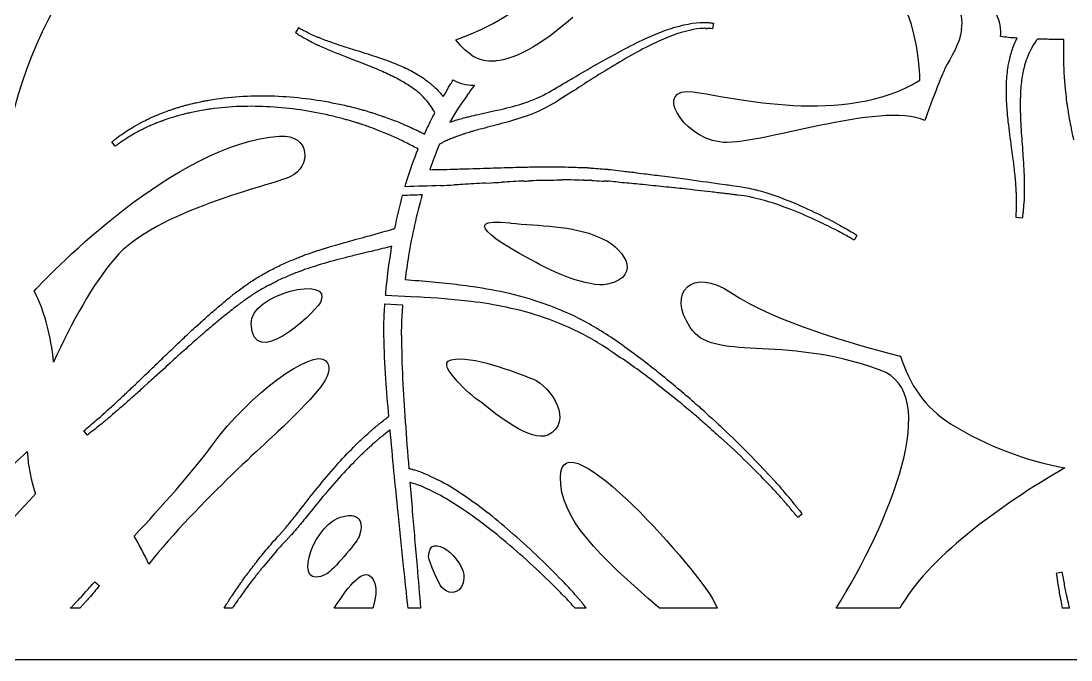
# Model space of a CAD drawing. Header units: metres. Extents: x -136 to 12250, y 0 to 1406.
# Drawn here: x 1243 to 2321, y 0 to 655 of the extents above; entities that cross this region are included whole.
import ezdxf

# ---------------------------------------------------------------- set-up
doc = ezdxf.new("R2010")
doc.units = ezdxf.units.M
doc.layers.add('PDF_Geometry', color=7, linetype='Continuous')

msp = doc.modelspace()

# ---------------------------------------------------------------- linework, layer by layer
at = {"lineweight": -2}
msp.add_line((12250, 0), (0, 0), dxfattribs=at)
for points in [[(1303.7, 53.1), (1293.8, 53.1)], [(1460.3, 53.1), (1451.7, 53.1)], [(1604.5, 53.1), (1564.8, 53.1)], [(1653.4, 53.1), (1640.5, 53.1)], [(1823.4, 53.1), (1811.8, 53.1)], [(1957.8, 53.1), (1898.4, 53.1)], [(2145.2, 53.1), (2079.9, 53.1)], [(2319.3, 53.1), (2311.8, 53.1)]]:
    msp.add_lwpolyline(points, dxfattribs=at)
at = {"layer": 'PDF_Geometry', "lineweight": -2}
for p, q in [((1719.8, 488.9), (1725.7, 489.2)), ((1778.9, 491.8), (1787.1, 492)), ((1651.5, 388.6), (1651.3, 388.6)), ((1617.5, 374), (1650.2, 372.2)), ((1616.8, 365.2), (1634.9, 364.2)), ((1849.5, 316.4), (1858.9, 309.9)), ((1952.1, 247.9), (1952.1, 248)), ((1956.3, 244.1), (1952.1, 247.9)), ((1645.6, 195.3), (1645.4, 195.3)), ((2040.3, 146.3), (2044.8, 149.9))]:
    msp.add_line(p, q, dxfattribs=at)
for points in [[(1657.3, 595.6, -0.002545), (1655.5, 596.8), (1655.4, 596.9, 0.028987), (1641.7, 604.8, 0.022363), (1626.5, 611.6, 0.013959), (1610.7, 617.4, 0.0068), (1588.2, 624.6, -0.000759), (1579.4, 627.3, -0.005516), (1565.2, 632, -0.008312), (1552.8, 636.5, 0.002406), (1550.4, 637.5, -0.000615), (1547.3, 638.7, -0.001483), (1544.2, 640.1, -0.000093), (1542.4, 640.8, -0.011853), (1534.7, 644.6), (1534.6, 644.6, -0.015584), (1530.9, 646.6, 0.00036), (1529.8, 647.2, 0.001541), (1528, 648.2), (1525.1, 643.3, 0.004022), (1526.8, 642.2), (1526.8, 642.1, -0.006283), (1527.9, 641.4, 0.016325), (1531.7, 639.1, 0.014304), (1539.5, 634.7, 0.003984), (1544.4, 632.2), (1546, 631.5, 0.001379), (1549.8, 629.6, 0.01041), (1562.3, 624.2, 0.006363), (1576.4, 618.6, 0.001179), (1586.2, 614.8, -0.006523), (1606.7, 606.8, -0.013595), (1621.6, 600.2, -0.021558), (1635.4, 593, -0.027554), (1647.1, 585.2, 0.005144), (1649, 583.8)], [(1945.8, 653.7), (1945.9, 653.7, 0.004243), (1947.6, 653.6)], [(1950.3, 653.4, -0.001239), (1953.8, 652.9), (1953, 647.2, 0.002731), (1949.6, 647.5)], [(2257.6, 615.2, 0.002022), (2258.4, 619), (2258.5, 619.2, 0.003255), (2259.5, 622.8, -0.037578), (2264.6, 635.8), (2264.6, 635.9, -0.003299), (2265.5, 637.6)], [(2321.8, 541.4, 0.003017), (2320.8, 546.9, -0.011753), (2318.9, 557.1, 0.00051), (2318.1, 561.9), (2317.7, 564.7, 0.00065), (2317.2, 567.8, -0.000912), (2316.6, 572.1, -0.010603), (2315.4, 582.7, 0.001359), (2315, 586.1, -0.012035), (2314.3, 594.8, 0.00403), (2313.9, 599.1, -0.008213), (2313.6, 606.5, 0.004153), (2313.4, 610.9), (2313.4, 611, -0.014625), (2313.3, 630.3, -0.007872), (2313.5, 636.2, -0.00996), (2298, 636.3, 0.000356), (2291.2, 636.6, -0.000795), (2286.4, 636.7, 0.018311), (2285.1, 635), (2285, 634.8)], [(2280.4, 627.7, 0.037128), (2275.6, 617.4, 0.003442), (2275, 615.8, -0.002138), (2274.5, 614.3, -0.001992), (2273.5, 611)], [(1690.9, 553.8, 0.002503), (1693.1, 554.5, -0.01172), (1698.9, 556.1, 0.003931), (1702.4, 557), (1702.5, 557), (1703.9, 557.4, -0.004107), (1712.7, 559.4, -0.000581), (1735.6, 564.5, 0.025451), (1760.2, 571.3, 0.0481), (1784.6, 582, 0.004127), (1807.7, 595.5), (1809.5, 596.5, -0.011273), (1859.2, 624.7)], [(1863.7, 616.6, 0.011136), (1815.5, 586.9), (1813.2, 585.4, -0.003466), (1791, 571.4, -0.04718), (1764.7, 558.7, -0.024465), (1739.1, 550.7, -0.000548), (1716.4, 544.7, 0.003349), (1709.4, 542.8, -0.00137), (1706.5, 542, -0.002511), (1703.2, 541, 0.01172), (1697.8, 539.3, -0.002615), (1696, 538.7)], [(2271.7, 461.7, -0.017101), (2271.2, 456.8, 0.004922), (2271, 455.4), (2271, 455.3, -0.003231), (2270.6, 453), (2264.3, 453.7, -0.000023), (2264.4, 456, -0.004925), (2264.5, 457.4, 0.014331), (2264.8, 462.1), (2264.8, 462.2, 0.012111), (2264.9, 471.8, 0.001447), (2264.9, 473.9, 0.00116), (2264.7, 477.7, 0.000577), (2264.5, 481.4, -0.000545), (2264.4, 484.3, 0.008507), (2263.1, 499.1, 0.005459), (2261.1, 515.6, 0.001059), (2259.7, 525.7, -0.006912), (2256.4, 551.9, -0.013907), (2254.8, 570.8, -0.022429), (2254.5, 589.3, -0.028766), (2256, 606.9), (2256, 607.1, 0.004388), (2256.4, 609.4)], [(2272.3, 606.6, -0.005917), (2271.7, 604.1, 0.027906), (2269.4, 588.5, 0.02175), (2268.6, 571.1, 0.013734), (2269, 552.9, 0.006568), (2270.6, 528.4, -0.001484), (2271.4, 516.6, -0.006382), (2272.4, 499.8, -0.01022), (2272.8, 484.6, -0.002471), (2272.7, 479.8), (2272.7, 477.8, -0.004072), (2272.5, 471.7)], [(1661.6, 592.5, 0.002574), (1664.3, 590.4), (1664.4, 590.2, 0.002947), (1666.9, 588, -0.037909), (1675.6, 579), (1675.6, 578.9, -0.001737), (1676.7, 577.6)], [(1708.6, 589.3, 0.008796), (1704.3, 583.4, 0.000164), (1701.9, 580)], [(1394.9, 563.3, -0.00174), (1398.3, 564.5, 0.002408), (1401.1, 565.5), (1401.3, 565.5, -0.00018), (1404.9, 566.6, 0.00013), (1407.8, 567.4, 0.0023), (1409.6, 568, -0.003458), (1411.1, 568.4), (1411.3, 568.5, 0.002649), (1414.6, 569.3, -0.001722), (1421.6, 571.1), (1421.7, 571.1, 0.000702), (1427.6, 572.3), (1428.9, 572.6, -0.001003), (1432.5, 573.4), (1432.6, 573.4), (1433.7, 573.6, -0.004373), (1436.3, 574, -0.027069), (1467.3, 577.7, -0.022807), (1499.5, 578.4, -0.0197), (1531.7, 576.2, -0.02006), (1562.6, 571.4, -0.012517), (1570.1, 569.9, 0.000895), (1577.2, 568.3), (1577.3, 568.3, 0.003945), (1582.2, 567.1, -0.011867), (1591.2, 564.8, 0.000671), (1595.4, 563.6), (1597.8, 562.9, 0.002221), (1600.5, 562.1, -0.001304), (1604.2, 560.9, -0.010855), (1613.3, 557.9, 0.000814), (1616.2, 556.9, -0.012392), (1623.5, 554.2, 0.003473), (1627.2, 552.9, -0.008162), (1633.2, 550.4, 0.003346), (1636.9, 548.8), (1637, 548.8, -0.014421), (1652.7, 541.6, -0.00776), (1657.4, 539.2, -0.009793), (1663.3, 551.7, 0.000328), (1666.1, 557.2, -0.00097), (1668, 561, 0.020519), (1667.1, 562.7), (1667, 562.9)], [(1663, 569.3, 0.037299), (1656.5, 577, 0.003464), (1655.4, 578.1, -0.005831), (1654.4, 579.1, -0.003856), (1652.1, 581.2)], [(1637.4, 485.1, -0.003876), (1639.3, 491.6, -0.019762), (1650.8, 523.9, 0.011625), (1645.1, 527), (1645, 527, 0.014435), (1630.5, 534.3, -0.002154), (1627.4, 535.8, 0.008148), (1621.3, 538.4, -0.002811), (1617.8, 539.9, 0.011771), (1611, 542.7, -0.000316), (1609, 543.4, 0.010956), (1599.6, 546.9, -0.001223), (1594, 548.8), (1593.4, 549, -0.000062), (1590.4, 550, 0.001204), (1587.1, 551), (1587.1, 551, 0.011718), (1578.1, 553.7, -0.002313), (1573.9, 554.9), (1573, 555.1, -0.001262), (1566.9, 556.7, 0.011635), (1559.9, 558.3), (1559.8, 558.4, 0.019731), (1530.1, 564, 0.020096), (1499.1, 567.1, 0.022293), (1467.9, 567.5, 0.026059), (1437.8, 564.8), (1437.7, 564.8, 0.004604), (1436, 564.6, -0.001679), (1434.1, 564.4, -0.00197), (1431.2, 563.9), (1430.5, 563.7, -0.000996), (1423.5, 562.5), (1416.6, 561, -0.002504), (1414.4, 560.5), (1413.3, 560.3), (1409.9, 559.4, 0.001149), (1403.6, 557.7, -0.000065), (1400.2, 556.7, 0.000759), (1397.4, 555.8), (1397.3, 555.8)], [(1363.1, 549.1), (1363.2, 549.2, 0.002661), (1366.8, 551.1, -0.006746), (1372.4, 554), (1372.5, 554, -0.000863), (1377.6, 556.4), (1378.5, 556.8)], [(1381.8, 550.2, -0.001859), (1380.5, 549.7), (1378.9, 549, 0.001151), (1375.4, 547.5, 0.007746), (1369.6, 544.8, -0.001863), (1366.3, 543.2)], [(1388.9, 552.9, -0.003547), (1385.8, 551.8), (1385.8, 551.8)], [(1352.1, 535), (1352, 534.9, 0.02127), (1344.8, 530.2, -0.002731), (1343.2, 529, -0.001783), (1340.1, 526.8), (1336.7, 531.4, -0.002316), (1339.7, 533.7, 0.004525), (1341.4, 535, -0.021544), (1348.6, 540.2)], [(2323.6, 533.3, -0.00009), (2321.9, 541.3)], [(1684.2, 534.3), (1684.1, 534.3, 0.001106), (1679.3, 532.2, -0.003591), (1677.3, 531.2, 0.004058), (1675.7, 530.4, -0.001018), (1672.8, 528.9, 0.018223), (1662.9, 502.7, 0.000045), (1673.6, 502.9, 0.004645), (1687.1, 503.2, -0.001163), (1695.9, 503.5, -0.000041), (1725.1, 504.4, 0.001172), (1736.1, 504.7, -0.005118), (1759.7, 505.4, 0.003176), (1766.7, 505.5, -0.00647), (1778.7, 505.7), (1787.3, 505.6, -0.000072), (1798.5, 505.6), (1798.5, 505.6, -0.003793), (1811.3, 505.2, 0.001029), (1819, 505), (1820.7, 504.9, -0.001005), (1824.3, 504.8), (1824.4, 504.8), (1825.1, 504.7, -0.000417), (1829.6, 504.3, -0.001423), (1837.6, 503.7), (1840.1, 503.5, 0.001067), (1843.1, 503.3, -0.002743), (1845.5, 503.1, -0.001581), (1846.4, 503, -0.010297), (1848.2, 502.9), (1850.9, 502.5, -0.00099), (1861.4, 501.2, -0.000338), (1875.1, 499.6), (1882.7, 498.6, 0.000668), (1900.4, 496.4), (1903.9, 496, -0.002189), (1914.4, 494.7, -0.001498), (1925, 493.2, -0.000344), (1960.2, 488.3), (1965.9, 487.5, -0.000829), (1972.7, 486.6), (1983.1, 485.1), (1986.2, 484.5)], [(1690.3, 536.7), (1690.3, 536.7, -0.002009), (1688.7, 536.1)], [(1985.3, 475.8), (1981.8, 476.3), (1978.3, 476.7, -0.001601), (1974.5, 477.2, -0.000991), (1969.2, 477.8, 0.001782), (1964.7, 478.3, -0.000217), (1951, 479.9, 0.000462), (1923.7, 483, 0.000461), (1914.2, 484.1), (1913.2, 484.2, 0.000733), (1902.7, 485.2, 0.000525), (1881.4, 487.4), (1879.3, 487.6, -0.000146), (1860.2, 489.4), (1857.8, 489.7, -0.000288), (1849.6, 490.5), (1847, 490.8)], [(1512.6, 406.1, -0.01635), (1524.7, 411.3, 0.001795), (1528.3, 412.8), (1528.4, 412.8, 0.002461), (1533, 414.6, -0.011705), (1543.8, 418.4, -0.012395), (1569.8, 426.4), (1572.3, 427.2, 0.00029), (1596.4, 433.8, 0.00236), (1614.8, 438.9, 0.005192), (1623.6, 441.5, -0.00088), (1626.6, 442.3), (1627.1, 442.5, -0.019608), (1634.8, 476.2, -0.019608)], [(1995.1, 482.6, -0.001716), (1999.1, 481.7), (1999.8, 481.5), (2001.7, 481, 0.000918), (2004.3, 480.2, -0.028194), (2037.2, 468.3, -0.015822), (2063.9, 456, -0.012119), (2084, 445.5, -0.010446), (2096.7, 438.2, -0.004071), (2101.1, 435.4), (2098.1, 430.5, -0.000227), (2093.7, 433.1), (2093.2, 433.4, 0.009592), (2081.1, 440, 0.012192), (2061, 449.9, 0.016057), (2034.4, 461.4, 0.028126), (2002.1, 472.2, 0.000291), (1999.2, 472.9), (1997.7, 473.3, 0.00144), (1995.1, 473.9, -0.001762), (1993.2, 474.3), (1993.1, 474.3)], [(1617.5, 374, -0.000866), (1617.7, 376.3, -0.01562), (1622.8, 417.4, -0.002282), (1623.9, 424.2, -0.003268), (1619.1, 423, -0.002321), (1600.3, 418.4, -0.000198), (1589.5, 415.8, 0.00004), (1576.2, 412.5), (1573.4, 411.8, 0.012243), (1548.2, 404.8), (1548.2, 404.7, 0.01173), (1538.1, 401.5, -0.004015), (1533.2, 399.8, -0.001859), (1529.5, 398.4)], [(1492.6, 395.9, 0.001934), (1496.5, 398.2), (1496.6, 398.3, 0.000538), (1500.1, 400.1)], [(1487.5, 378.4), (1487.4, 378.4), (1481.8, 375), (1480, 373.7, -0.000378), (1472.6, 368.7, 0.015378), (1467.9, 365.2, -0.003259), (1465.5, 363.4), (1464.7, 362.8, 0.010987), (1458.5, 357.9, -0.000736), (1445.5, 347.5), (1444.3, 346.5, 0.008167), (1435.7, 339.2, -0.003207), (1430.6, 334.9, -0.001428), (1426.6, 331.4, -0.000167), (1423.9, 329.1), (1423.1, 328.4, -0.000423), (1417.3, 323.2, -0.000381), (1410.8, 317.4, -0.000204), (1404.3, 311.7, 0.000293), (1388.5, 297.2), (1380.1, 289.6, 0.000263), (1374, 284), (1368.8, 279.3, 0.001357), (1358.2, 269.8, 0.001755), (1354.3, 266.4, -0.004453), (1348.3, 261, -0.000779), (1339.3, 253.4), (1337.3, 251.6, -0.000787), (1331.5, 246.6), (1330.9, 246.1, 0.003336), (1324.6, 241, 0.001394), (1311.5, 230.5), (1307.9, 234.9, -0.000155), (1320.6, 245.8, 0.001521), (1326.8, 251.1), (1327.2, 251.5, 0.000928), (1332.3, 256.1), (1334.9, 258.4, 0.000009), (1339.7, 262.8), (1343.6, 266.4, 0.003803), (1349.5, 271.9, -0.000825), (1353.1, 275.3, 0.000027), (1358.2, 280.1, 0.000061), (1363.4, 285.1, -0.000657), (1369.8, 291.2, -0.000299), (1374.4, 295.6, -0.000168), (1384.8, 305.7, 0.000185), (1398, 318.5), (1398.7, 319.1, 0.00078), (1410.7, 330.4, 0.001657), (1417.1, 336.5, -0.000618), (1423.8, 342.6, 0.00209), (1428.6, 346.9, -0.007716), (1437.4, 354.8, 0.000482), (1443.6, 360.1, 0.000279), (1451.2, 366.6, -0.011528), (1457.5, 371.8), (1458.4, 372.5, 0.006571), (1460.9, 374.6, -0.013329), (1465.7, 378.3), (1467.5, 379.6, 0.00084), (1473.2, 383.7), (1475.1, 385.1), (1477, 386.4, 0.002141), (1479.3, 387.9)], [(1498.5, 384.6, 0.002527), (1502.6, 386.8, 0.002213), (1506.2, 388.6)], [(1475.8, 88.4, 0.001611), (1478.1, 91.4, 0.001224), (1482.8, 97.6, -0.003898), (1485.2, 100.8), (1485.3, 100.9), (1487.8, 103.9, -0.000223), (1492.3, 109.4, -0.000626), (1497.9, 116.2, -0.009379), (1504.7, 124, 0.002564), (1508.6, 128.3), (1513.9, 134.2), (1514.7, 135.2, -0.000013), (1518.9, 140.3, 0.003498), (1528.7, 152.6), (1530.2, 154.6, -0.004228), (1547.9, 176.9, -0.01075), (1566.7, 199.2, -0.014218), (1584.7, 218.3), (1588.8, 222.4, -0.007411), (1591.5, 225, 0.002369), (1593, 226.4), (1594.2, 227.5, -0.013178), (1600.8, 233.5, 0.001002), (1602.9, 235.4, -0.009306), (1607.9, 239.6, -0.001481), (1612.4, 243.3), (1614, 244.5, -0.014039), (1618.8, 248.3), (1620.5, 249.6, 0.007218), (1620.8, 249.8, -0.004693), (1617.8, 288.2, -0.012011), (1615.7, 332.7, -0.018847), (1616.1, 354.9, -0.003925), (1616.8, 365.2, -0.003925)], [(1640.5, 53.1, 0.000546), (1636, 96.1, -0.000335), (1630.3, 151.2, -0.003042), (1622.1, 235.8, 0.005401), (1621.2, 235.2), (1621.2, 235.2, 0.000858), (1617.8, 232.5), (1615.2, 230.5, 0.008173), (1611, 227, -0.002818), (1608.3, 224.8, 0.011321), (1602.2, 219.4, -0.00092), (1600.7, 218, -0.004263), (1599, 216.5, 0.006617), (1596.6, 214.3, -0.00267), (1594.2, 212, 0.0014), (1592.4, 210.3, 0.01515), (1574.6, 192, 0.010653), (1555.7, 170.5, 0.004176), (1536.2, 146.7, -0.003467), (1526, 134.4, -0.000435), (1520.9, 128.4), (1520.7, 128.2), (1515.2, 122.3, -0.003296), (1511.1, 117.9, 0.008866), (1504.4, 110.6), (1491.7, 95.6, -0.001805), (1489.3, 92.6, 0.000439), (1487.1, 89.8, -0.000938), (1484.5, 86.5, -0.002854), (1481.8, 83.2)], [(1823.4, 53.1, 0.014718), (1820.1, 57.4, -0.005559), (1818, 60), (1815.5, 63.2), (1811.7, 67.3, 0.006347), (1798.9, 81, 0.011898), (1772.3, 107.4, 0.011986), (1745.4, 131.8, 0.032715), (1694.1, 171.2, 0.024898), (1671.6, 184.5)], [(1648.4, 180.2), (1648.4, 180.3, 0.01392), (1643.4, 181.8, 0.000724), (1642.4, 182.1, 0.000592), (1644.9, 152.5, 0.000348), (1649.7, 96.1, -0.000705), (1653.4, 53.1, -0.000705)], [(1811.8, 53.1, -0.00222), (1810.9, 54.2), (1809.4, 56), (1808.3, 57.3), (1808.3, 57.3), (1808.2, 57.4), (1808.1, 57.5), (1804.9, 60.9, 0.005995), (1791.9, 74.2, 0.011106), (1765.2, 99.7, 0.011662), (1738.2, 123.2, 0.032349), (1687.4, 160.6, 0.025234), (1665.7, 172.9)], [(2319.3, 53.1, 0.000135), (2318.9, 54.7, -0.004265), (2317.1, 62.8, 0.001543), (2316.2, 66.8, -0.011846), (2313.6, 80.2, 0.002974), (2312.9, 83.8, -0.000317), (2311.8, 89.9), (2305.5, 88.8, -0.000505), (2306.5, 82.7, -0.003177), (2307, 79.3, 0.012605), (2309.4, 65.4, -0.002028), (2310.3, 61.1, 0.004678), (2311.8, 53.1), (2311.8, 53.1)], [(1293.8, 53.1, -0.000773), (1295.4, 54.6, 0.00007), (1298.1, 57.4, -0.000987), (1302.5, 61.8, 0.001021), (1308.1, 68), (1308.2, 68.2, -0.000103), (1319.2, 80.3), (1324, 76.1, -0.000363), (1313.3, 63.7, 0.001719), (1309.8, 59.8, -0.000716), (1307.6, 57.2), (1307.5, 57.1), (1303.7, 53.1)], [(1451.7, 53.1, 0.000002), (1451.7, 53.1), (1452.8, 54.9, -0.000188), (1454.7, 57.9, 0.000674), (1456.6, 60.8), (1457.1, 61.6, -0.015768), (1460.6, 66.9, -0.000232), (1469, 79)], [(1475.3, 74.6), (1475.3, 74.5, -0.001037), (1466.7, 62.6, 0.015136), (1463.2, 57.5), (1462.7, 56.8, 0.000692), (1460.3, 53.1, 0.000692)]]:
    msp.add_lwpolyline(points, format="xyb", dxfattribs=at)
for points in [[(1940.4, 647.4), (1940.3, 647.4)], [(1745.4, 448.1), (1745.9, 448)], [(1518, 393.9), (1517.9, 393.8)], [(1684.6, 307.8), (1684.9, 307.8)]]:
    msp.add_lwpolyline(points, dxfattribs=at)
for centre, radius, start, end in [((1947.9, 713.1), 65.5, 268.0049, 269.6081), ((1305.4, 754.8), 210.9, 291.6362, 292.4487), ((1644.8, 668.9), 123.6, 288.2172, 288.9183), ((2125, -12342.5), 12836.9, 92.01375, 92.17709), ((1639.9, 1336.2), 850.4, 272.2904, 273.2164), ((1774.6, -1093.1), 1582.6, 92.8244, 93.148), ((3042, -22646.1), 23172.8, 93.27104, 93.3285), ((1617.6, 2517.6), 2031.2, 273.0518, 273.3552), ((1802.6, -582.6), 1074.5, 92.2649, 93.5294), ((1711.7, 1632.8), 1142.8, 272.4322, 272.722), ((1792.4, -32), 523.9, 91.4785, 92.897), ((1570.2, 10632.3), 10142.6, 271.22558, 271.28993), ((1799, -415.7), 907.9, 89.2501, 90.0341), ((1827.1, 1832.9), 1340.8, 269.307, 269.6389), ((1816, 121.4), 370.6, 89.2182, 89.5819), ((1824.7, 715.1), 223.1, 269.0542, 269.7538), ((1846.4, 867.8), 376.5, 266.5486, 267.0488), ((1816.1, 268.5), 223.7, 86.7361, 87.2016), ((1958.6, 2853.1), 2365, 266.8561, 267.1083), ((2219.2, 7344.6), 6864, 266.82684, 266.84659), ((1727.5, -1643.4), 2137.5, 86.8631, 86.9394), ((1848.9, 564), 73.2, 266.5504, 267.3268), ((2125, -12342.5), 12828, 92.09986, 92.18988), ((2242.1, 312.6), 609.7, 164.3669, 170.3832), ((2281.3, 312.1), 648.4, 170.9174, 173.1294), ((662, -12418), 12844.8, 85.58252, 85.6443), ((1584.7, -489), 880.2, 81.9948, 85.6439), ((1641.8, -71.9), 459.2, 77.0737, 81.8017), ((1602.9, -504.2), 877.7, 83.3048, 86.9123), ((1654.3, -59.7), 430.3, 78.3176, 83.1973), ((1669.8, 51.4), 332.7, 69.719, 77.0297), ((2326.6, 307), 694, 175.2748, 176.138), ((1677.5, 51.3), 316.8, 71.0145, 78.3739), ((1680.3, 81.8), 300.6, 60.9284, 69.5904), ((1944.4, 335.5), 310.8, 176.6349, 180.4869), ((1685.5, 77.1), 289.8, 62.2543, 70.8538), ((1653.3, 34.5), 355, 53.312, 60.8356), ((3028.3, 352.2), 1394.8, 180.7933, 184.437), ((1683.7, 72.1), 295.1, 58.0204, 62.3823), ((1718.3, 123.3), 233.3, 56.6878, 58.5818), ((2027, 594.3), 329.8, 236.8081, 237.4301), ((1308.6, -441.4), 942.6, 50.983, 53.7905), ((1309.7, -475.9), 958.8, 52.3236, 55.0486), ((1173, -606.7), 1156.4, 48.7031, 50.9167), ((1152.9, -673), 1210.6, 50.0524, 52.1494), ((1582.3, -146.4), 540.5, 47.6392, 49.0988), ((1575, -173), 556.3, 49.0014, 50.3207), ((2563.1, 933.7), 918.5, 227.8279, 228.2968), ((6546.3, 590.3), 4920.8, 184.0319, 184.5914), ((2455.4, 842.9), 788, 229.1454, 229.7512), ((11259.9, 10705.9), 14008.9, 228.33027, 228.41307), ((4994.8, 3510.2), 4461, 227.0675, 227.2562), ((1270.9, -535), 1029, 45.7841, 47.8513), ((1247.2, -525), 1046.1, 44.4706, 46.5212), ((1402.1, -372.8), 828.9, 42.2782, 44.464), ((1612, 78.3), 121.6, 75.2021, 76.0891), ((1709.6, 450.7), 263.4, 255.3809, 255.8963), ((1699.1, 361.3), 174.5, 252.1297, 252.6796), ((1617.5, 97.1), 102, 69.7336, 73.0985), ((1411.6, -389.1), 826.3, 43.5526, 45.7237), ((-450.3, -2010.7), 3301.6, 41.5597, 41.6825), ((760, -987), 1710.6, 42.7999, 43.0283), ((5167, 3105.2), 4303.4, 222.9103, 222.9937), ((3601.6, 1577.9), 2111, 221.4826, 221.6479), ((1762.6, -51.3), 345.9, 39.6594, 40.8668), ((1709.9, -109.2), 417.3, 41.1053, 42.1288), ((2422.6, 514.4), 529.8, 221.245, 221.6414), ((1835.1, -9.1), 257.1, 39.0883, 41.8152), ((2514.4, 576.2), 633.3, 219.9583, 220.3143), ((1836, -0.7), 257.2, 37.728, 40.5374), ((2249.8, 329), 277.9, 219.2837, 219.956), ((2198.2, 279.8), 201, 217.7841, 218.6661), ((2813, 762), 982.3, 218.2219, 218.5455), ((995.5, -711.2), 1351.6, 39.3765, 39.6112)]:
    msp.add_arc(centre, radius, start, end, dxfattribs=at)
for points in [[(1689.5, 636), (1833.9, 685.2), (1890.5, 852.6), (1898.8, 876.6)], [(1382.1, 782.8), (1233.6, 686.5), (1219, 485.5), (1216.7, 441.8)], [(2165.6, 594.4), (2165.6, 594.4), (2166.8, 701), (2092.3, 731.6)], [(2208.5, 646.4), (2209.7, 655.3), (2208.5, 664.9), (2202.5, 675.1)], [(1809.6, 658.8), (1773.9, 627.8), (1749, 616), (1730.9, 614.4)], [(2248.5, 639.1), (2249.2, 646.7), (2248, 654.8), (2243.6, 663.3)], [(1904.8, 645.6), (1917.6, 650.2), (1930.1, 653.1), (1939.9, 653.6)], [(1940.3, 647.4), (1931.2, 646.6), (1919.6, 643.4), (1907.5, 638.6)], [(1939.9, 653.6), (1942.1, 653.7), (1944.1, 653.7), (1945.8, 653.7)], [(1945.7, 647.7), (1944.2, 647.7), (1942.4, 647.5), (1940.4, 647.4)], [(1949.6, 647.5), (1949, 647.6), (1948.3, 647.6), (1947.5, 647.6)], [(1947.6, 653.6), (1948.6, 653.5), (1949.5, 653.5), (1950.3, 653.4)], [(2208.5, 646.4), (2206.5, 631.2), (2197.2, 617.9), (2191.4, 606.6)], [(1705.4, 620.4), (1699, 624.6), (1693.9, 630.2), (1689.5, 636)], [(1859.2, 624.7), (1876.5, 633.9), (1891.8, 640.9), (1904.8, 645.6)], [(1907.5, 638.6), (1895, 633.6), (1880.3, 626.2), (1863.7, 616.6)], [(2265.5, 637.6), (2258.9, 638), (2253.3, 638.4), (2248.5, 639.1)], [(2285, 634.8), (2283.7, 633.2), (2282.2, 630.9), (2280.4, 627.7)], [(1705.4, 620.4), (1712.1, 616.1), (1720.4, 613.5), (1730.9, 614.4)], [(2256.4, 609.4), (2256.7, 611.3), (2257.1, 613.3), (2257.6, 615.2)], [(2191.4, 606.6), (2191.4, 606.6), (2181.9, 585.5), (2170.9, 553.2)], [(2273.5, 611), (2273, 609.6), (2272.7, 608.2), (2272.3, 606.6)], [(1657.3, 595.6), (1658.7, 594.6), (1660.2, 593.6), (1661.6, 592.5)], [(1676.7, 577.6), (1680.6, 584.8), (1683.9, 590.3), (1686.9, 594.8)], [(1686.9, 594.8), (1692.9, 591.3), (1699.9, 589.1), (1708.6, 589.3)], [(1933.2, 582.5), (1974.3, 577.1), (2088.3, 547), (2165.6, 594.4)], [(1652.1, 581.2), (1651.1, 582.1), (1650.1, 582.9), (1649, 583.8)], [(1960.2, 531.1), (1920.8, 536.7), (1892, 587.9), (1933.2, 582.5)], [(1701.9, 580), (1696, 571.7), (1689.5, 562.6), (1683.4, 551.5)], [(2170.9, 553.2), (2125.8, 573.7), (1996.7, 525.8), (1960.2, 531.1)], [(1386, 559.9), (1388.8, 561.1), (1391.8, 562.3), (1394.9, 563.3)], [(1667, 562.9), (1666.2, 564.5), (1664.9, 566.6), (1663, 569.3)], [(1378.5, 556.8), (1380, 557.5), (1381.5, 558.2), (1383.2, 558.8)], [(1385.8, 551.8), (1384.4, 551.3), (1383.1, 550.8), (1381.8, 550.2)], [(1397.3, 555.8), (1394.4, 555), (1391.6, 553.9), (1388.9, 552.9)], [(1684.9, 551.9), (1686.8, 552.6), (1688.8, 553.2), (1690.9, 553.8)], [(1348.6, 540.2), (1352.8, 543.1), (1358, 546.2), (1363.1, 549.1)], [(1366.3, 543.2), (1361.3, 540.5), (1356.1, 537.6), (1352.1, 535)], [(1508.6, 537), (1541.5, 539.3), (1540.6, 505.1), (1520, 495.6)], [(1696, 538.7), (1694, 538), (1692, 537.4), (1690.3, 536.7)], [(1256.8, 378.3), (1276.1, 399), (1401.9, 529.3), (1508.6, 537)], [(1688.7, 536.1), (1687, 535.5), (1685.5, 534.9), (1684.2, 534.3)], [(1520, 495.6), (1499.4, 486.1), (1381.7, 461.2), (1339.5, 411.8)], [(1847, 490.8), (1846.5, 490.8), (1846, 490.8), (1845.4, 490.9)], [(1993.1, 474.3), (1990.7, 474.9), (1988.1, 475.3), (1985.3, 475.8)], [(1986.2, 484.5), (1989.1, 484), (1992.1, 483.4), (1995.1, 482.6)], [(2272.5, 471.7), (2272.3, 467.6), (2272, 464.4), (2271.7, 461.7)], [(1772.1, 407.4), (1746.4, 420.8), (1683.7, 455.6), (1745.4, 448.1)], [(1745.9, 448), (1773.9, 444.9), (1809.4, 445.8), (1836.3, 433.4)], [(1836.3, 433.4), (1860.2, 424.9), (1882.8, 394.1), (1845.2, 385.2)], [(1339.5, 411.8), (1317.9, 386.5), (1294.5, 344.8), (1276.9, 305.5)], [(1500.1, 400.1), (1504.2, 402.1), (1508.4, 404.3), (1512.6, 406.1)], [(1845.2, 385.2), (1824.8, 381.5), (1787.7, 398.6), (1772.1, 407.4)], [(1930, 340.9), (1905.8, 377.3), (1932.5, 403.4), (1971.8, 376.8)], [(1479.4, 344.6), (1477.6, 375.1), (1564.9, 396.2), (1550.6, 366.7)], [(1479.3, 387.9), (1479.8, 388.2), (1480.4, 388.5), (1480.9, 388.9)], [(1480.9, 388.9), (1484.7, 391.5), (1488.7, 393.7), (1492.6, 395.9)], [(1517.9, 393.8), (1514, 392.3), (1510.2, 390.5), (1506.2, 388.6)], [(1529.5, 398.4), (1525.7, 397), (1521.8, 395.6), (1518, 393.9)], [(1261.7, 368.3), (1260.2, 371.5), (1258.6, 374.9), (1256.8, 378.3)], [(1498.5, 384.6), (1494.8, 382.7), (1491, 380.7), (1487.5, 378.4)], [(1276.9, 305.5), (1274.2, 332.4), (1266.8, 356.9), (1261.7, 368.3)], [(1550.6, 366.7), (1541.4, 352.4), (1481.8, 296.8), (1479.4, 344.6)], [(1971.8, 376.8), (2017.8, 345.7), (2097.3, 324.3), (2144, 311.9)], [(2124.9, 297.3), (2021.2, 334.6), (1954.2, 304.6), (1930, 340.9)], [(1439.9, 220.7), (1477.1, 271.9), (1542.9, 320.4), (1556.1, 306.6)], [(1684.9, 307.8), (1706.3, 312.7), (1748.1, 296), (1769.2, 287.8)], [(1556.1, 306.6), (1566.6, 295.6), (1551.7, 278.3), (1517.9, 244.4)], [(1691, 285.9), (1682.1, 295.8), (1675.3, 304.2), (1684.6, 307.8)], [(2144, 311.9), (2144.6, 311.8), (2145.2, 311.7), (2145.8, 311.6)], [(2145.8, 311.6), (2154.6, 283.2), (2170.7, 258.8), (2197, 242.3)], [(2079.9, 53.1), (2134.4, 141), (2189.9, 274), (2124.9, 297.3)], [(1716.9, 263.3), (1707.5, 268.9), (1697.6, 278.7), (1691, 285.9)], [(1769.2, 287.8), (1787, 280.2), (1811.5, 243.8), (1783.8, 230.6)], [(1783.8, 230.6), (1767, 222.8), (1729.5, 252.5), (1716.9, 263.3)], [(1796.8, 187.5), (1797.6, 253.3), (1941.7, 87.5), (1954.3, 60)], [(1517.9, 244.4), (1505.3, 231.8), (1424, 161), (1374.6, 98.4)], [(2197, 242.3), (2234.8, 218.7), (2274.7, 204.5), (2314.5, 196.9)], [(1359.6, 127.1), (1386.8, 156.2), (1420.2, 193.5), (1439.9, 220.7)], [(1094.8, 53.1), (1118.4, 100.9), (1215.4, 181.3), (1249.8, 213.6)], [(1249.8, 213.6), (1250.7, 198.1), (1253.8, 183.7), (1258.2, 170.4)], [(2314.5, 196.9), (2247.2, 158.5), (2171.8, 102.6), (2145.2, 53.1)], [(1652.9, 192.9), (1658.1, 191), (1664.4, 188.2), (1671.6, 184.5)], [(1898.4, 53.1), (1835.5, 107.7), (1796.3, 145), (1796.8, 187.5)], [(1665.7, 172.9), (1659, 176.2), (1653.1, 178.7), (1648.4, 180.2)], [(1258.2, 170.4), (1225.7, 135.4), (1181.5, 85.1), (1146.4, 53.1)], [(1567.8, 145), (1585.7, 152.8), (1597.2, 146.3), (1590.3, 126.7)], [(1557.3, 88.2), (1520.9, 70), (1541.5, 133.7), (1567.8, 145)], [(1661.6, 105.6), (1661.7, 134), (1699, 103.8), (1697.8, 83.8)], [(1374.6, 98.4), (1369.9, 108.1), (1364.9, 117.8), (1359.6, 127.1)], [(1590.3, 126.7), (1586.8, 118.9), (1563.6, 92.3), (1557.3, 88.2)], [(1675.2, 74.3), (1671.5, 78.9), (1662.2, 100.4), (1661.6, 105.6)], [(1469, 79), (1471.1, 82.2), (1473.5, 85.4), (1475.8, 88.4)], [(1564.8, 53.1), (1580.8, 78.6), (1594.8, 93.8), (1603, 85)], [(1481.8, 83.2), (1479.5, 80.2), (1477.3, 77.5), (1475.3, 74.6)], [(1603, 85), (1608.7, 78.9), (1608.5, 67.6), (1604.5, 53.1)], [(1697.8, 83.8), (1697, 70.2), (1685.2, 63.9), (1675.2, 74.3)], [(1954.3, 60), (1955.4, 57.7), (1956.6, 55.3), (1957.8, 53.1)]]:
    msp.add_open_spline(points, degree=3, dxfattribs=at)

doc.saveas('drawing.dxf')
